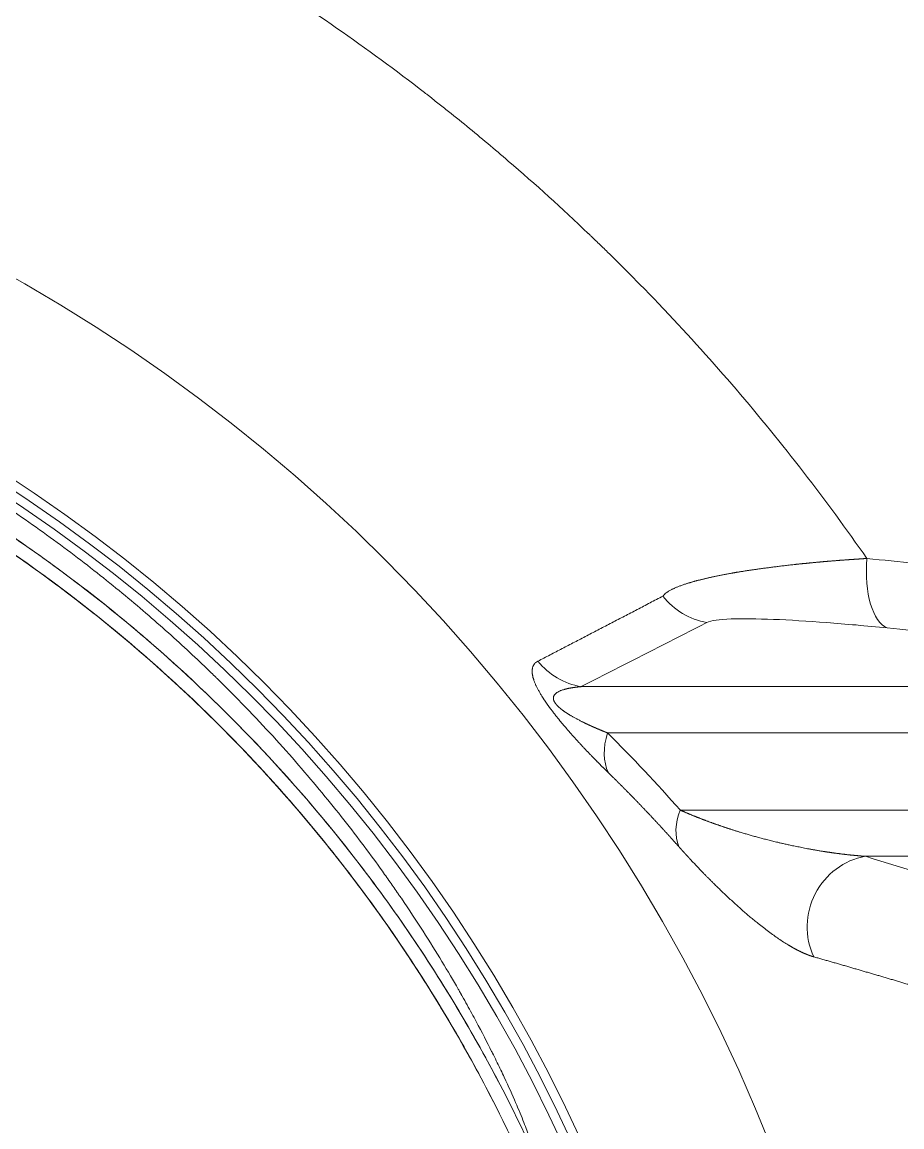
# Model space of a CAD drawing. Header units: millimetres. Extents: x 4664 to 8864, y -38 to 2932.
# Drawn here: x 8075.63 to 8091.9, y 1800.85 to 1821.28 of the extents above; entities that cross this region are included whole.
import ezdxf

# ---------------------------------------------------------------- set-up
doc = ezdxf.new("R2010")
doc.units = ezdxf.units.MM

msp = doc.modelspace()

# ---------------------------------------------------------------- linework, layer by layer
at = {"lineweight": 5}
for p, q in [((8085.97, 1808.992), (8100.477, 1808.992)), ((8100.302, 1808.136), (8086.456, 1808.136)), ((8087.796, 1806.711), (8100.302, 1806.711)), ((8100.477, 1805.855), (8091.224, 1805.855))]:
    msp.add_line(p, q, dxfattribs=at)
for radius in [31.888, 28.697, 28.528, 28.358]:
    msp.add_circle((8059.81, 1788.775), radius, dxfattribs=at)
at = {"lineweight": 5, "extrusion": (0, 0, -1)}
for centre, major_axis, ratio, start_param, end_param in [((8091.823, 1811.362), (0.13, 1.299), 0.436932, 3.258064, 4.668755), ((8059.81, 1823.194), (71.659, -11.206), 0.105691, 1.086129, 1.10013), ((8088.489, 1811.464), (-0.596, 1.162), 0.984226, 3.773697, 4.519953), ((8059.615, 1821.91), (72.966, -11.202), 0.103887, 1.086708, 1.100708), ((8086.165, 1810.276), (0.593, -1.164), 0.984114, 0.629523, 1.361018), ((8087.526, 1808.136), (0.92, 0.927), 0.712004, 3.391486, 4.097534), ((8065.954, 1788.775), (28.646, 0), 0.967774, 5.510051, 5.579562), ((8088.866, 1806.711), (0.982, 0.861), 0.685493, 3.382416, 4.048812), ((8091.419, 1804.571), (0.381, 1.249), 0.971679, 3.967045, 5.824969)]:
    msp.add_ellipse(centre, major_axis=major_axis, ratio=ratio, start_param=start_param, end_param=end_param, dxfattribs=at)
at = {"lineweight": 5}
for points, knots in [([(8091.25, 1811.362), (8090.873, 1811.903), (8090.483, 1812.435), (8089.677, 1813.478), (8089.261, 1813.989), (8088.403, 1814.991), (8087.961, 1815.482), (8087.277, 1816.203), (8087.046, 1816.44), (8086.694, 1816.793), (8086.517, 1816.969), (8086.308, 1817.172), (8086.203, 1817.273), (8086.151, 1817.323), (8086.124, 1817.348), (8086.111, 1817.361), (8086.105, 1817.367), (8086.102, 1817.37), (8086.1, 1817.372), (8086.099, 1817.373), (8085.617, 1817.832), (8085.124, 1818.278), (8084.369, 1818.928), (8084.114, 1819.142), (8083.727, 1819.458), (8083.533, 1819.615), (8083.304, 1819.795), (8083.189, 1819.885), (8083.132, 1819.93), (8083.103, 1819.953), (8083.088, 1819.964), (8083.081, 1819.969), (8083.078, 1819.972), (8083.076, 1819.974), (8083.075, 1819.974), (8083.075, 1819.975), (8083.074, 1819.975), (8082.541, 1820.388), (8081.998, 1820.787), (8080.895, 1821.554), (8080.334, 1821.922), (8079.764, 1822.276)], [0, 0, 0, 0, 0.125, 0.125, 0.25, 0.25, 0.375, 0.375, 0.4375, 0.4375, 0.46875, 0.484375, 0.492188, 0.496094, 0.498047, 0.499023, 0.499512, 0.499756, 0.499756, 0.5, 0.5, 0.625, 0.625, 0.6875, 0.6875, 0.71875, 0.734375, 0.742188, 0.746094, 0.748047, 0.749023, 0.749512, 0.749756, 0.749878, 0.749939, 0.749939, 0.75, 0.75, 0.875, 0.875, 1, 1, 1, 1]), ([(8032.933, 1781.633), (8032.927, 1781.631), (8032.917, 1781.641), (8032.892, 1781.683), (8032.876, 1781.716), (8032.838, 1781.805), (8032.817, 1781.861), (8032.768, 1781.996), (8032.741, 1782.075), (8032.682, 1782.257), (8032.651, 1782.36), (8032.583, 1782.589), (8032.547, 1782.716), (8032.473, 1782.993), (8032.435, 1783.143), (8032.356, 1783.469), (8032.316, 1783.643), (8032.235, 1784.018), (8032.194, 1784.217), (8032.149, 1784.455), (8032.143, 1784.485), (8032.138, 1784.516), (8032.137, 1784.519), (8032.137, 1784.52), (8032.137, 1784.52), (8032.137, 1784.52), (8032.137, 1784.52), (8032.137, 1784.521), (8032.136, 1784.522), (8032.136, 1784.526), (8032.134, 1784.535), (8032.128, 1784.566), (8032.115, 1784.64), (8032.102, 1784.71), (8032.061, 1784.946), (8032.028, 1785.146), (8031.965, 1785.568), (8031.935, 1785.789), (8031.892, 1786.138), (8031.878, 1786.257), (8031.858, 1786.44), (8031.849, 1786.533), (8031.838, 1786.642), (8031.832, 1786.697), (8031.83, 1786.725), (8031.828, 1786.739), (8031.828, 1786.746), (8031.827, 1786.75), (8031.827, 1786.751), (8031.827, 1786.752), (8031.827, 1786.753), (8031.827, 1786.753), (8031.827, 1786.753), (8031.827, 1786.753), (8031.794, 1787.104), (8031.766, 1787.477), (8031.725, 1788.267), (8031.712, 1788.684), (8031.708, 1789.56), (8031.717, 1790.019), (8031.75, 1790.739), (8031.764, 1790.985), (8031.792, 1791.36), (8031.802, 1791.487), (8031.819, 1791.678), (8031.827, 1791.774), (8031.838, 1791.887), (8031.844, 1791.944), (8031.847, 1791.973), (8031.848, 1791.987), (8031.849, 1791.994), (8031.849, 1791.997), (8031.849, 1791.999), (8031.849, 1792), (8031.849, 1792.001), (8031.849, 1792.001), (8031.849, 1792.001), (8031.849, 1792.001), (8031.882, 1792.324), (8031.922, 1792.66), (8032.019, 1793.358), (8032.076, 1793.72), (8032.211, 1794.468), (8032.289, 1794.855), (8032.468, 1795.651), (8032.569, 1796.061), (8032.799, 1796.903), (8032.928, 1797.335), (8033.216, 1798.219), (8033.376, 1798.671), (8033.731, 1799.592), (8033.925, 1800.061), (8034.246, 1800.775), (8034.357, 1801.015), (8034.532, 1801.376), (8034.592, 1801.497), (8034.683, 1801.679), (8034.713, 1801.74), (8034.76, 1801.831), (8034.776, 1801.861), (8034.799, 1801.907), (8034.811, 1801.93), (8034.825, 1801.956), (8034.832, 1801.97), (8034.835, 1801.976), (8034.837, 1801.98), (8034.838, 1801.981), (8034.838, 1801.982), (8034.838, 1801.983), (8034.838, 1801.983), (8034.839, 1801.983), (8034.839, 1801.983), (8035.003, 1802.3), (8035.179, 1802.622), (8035.552, 1803.276), (8035.75, 1803.608), (8036.171, 1804.278), (8036.394, 1804.617), (8036.865, 1805.3), (8037.114, 1805.644), (8037.902, 1806.682), (8038.482, 1807.379), (8039.445, 1808.42), (8039.782, 1808.766), (8040.31, 1809.281), (8040.49, 1809.452), (8040.767, 1809.708), (8040.907, 1809.835), (8041.073, 1809.983), (8041.156, 1810.057), (8041.198, 1810.094), (8041.219, 1810.113), (8041.23, 1810.122), (8041.235, 1810.126), (8041.238, 1810.129), (8041.239, 1810.13), (8041.239, 1810.13), (8041.24, 1810.131), (8041.24, 1810.131), (8041.24, 1810.131), (8041.24, 1810.131), (8041.46, 1810.324), (8041.697, 1810.525), (8042.206, 1810.941), (8042.478, 1811.156), (8043.059, 1811.597), (8043.368, 1811.822), (8044.026, 1812.279), (8044.374, 1812.511), (8045.112, 1812.976), (8045.501, 1813.21), (8046.322, 1813.674), (8046.755, 1813.905), (8047.436, 1814.245), (8047.669, 1814.357), (8048.146, 1814.578), (8048.39, 1814.687), (8048.889, 1814.902), (8049.145, 1815.007), (8049.536, 1815.162), (8049.668, 1815.213), (8049.868, 1815.289), (8049.969, 1815.326), (8050.087, 1815.37), (8050.146, 1815.391), (8050.176, 1815.402), (8050.191, 1815.407), (8050.198, 1815.41), (8050.202, 1815.411), (8050.204, 1815.412), (8050.205, 1815.412), (8050.205, 1815.413), (8050.205, 1815.413), (8050.493, 1815.516), (8050.777, 1815.613), (8051.337, 1815.795), (8051.613, 1815.88), (8052.429, 1816.118), (8052.957, 1816.253), (8053.977, 1816.487), (8054.47, 1816.584), (8055.416, 1816.748), (8055.869, 1816.814), (8056.737, 1816.921), (8057.151, 1816.962), (8057.937, 1817.023), (8058.309, 1817.044), (8059.011, 1817.071), (8059.341, 1817.077), (8059.803, 1817.078), (8059.951, 1817.077), (8060.166, 1817.074), (8060.237, 1817.073), (8060.34, 1817.071), (8060.391, 1817.07), (8060.45, 1817.068), (8060.479, 1817.067), (8060.494, 1817.067), (8060.501, 1817.067), (8060.504, 1817.067), (8060.506, 1817.067), (8060.507, 1817.067), (8060.508, 1817.067), (8060.508, 1817.067), (8060.508, 1817.067), (8060.508, 1817.067), (8060.508, 1817.067), (8061.014, 1817.053), (8061.511, 1817.025), (8062.484, 1816.946), (8062.96, 1816.895), (8063.893, 1816.771), (8064.349, 1816.698), (8065.239, 1816.534), (8065.673, 1816.443), (8066.52, 1816.246), (8066.932, 1816.139), (8067.734, 1815.913), (8068.124, 1815.794), (8068.881, 1815.544), (8069.248, 1815.414), (8069.781, 1815.213), (8069.957, 1815.145), (8070.215, 1815.041), (8070.343, 1814.989), (8070.491, 1814.928), (8070.565, 1814.897), (8070.601, 1814.882), (8070.619, 1814.874), (8070.629, 1814.87), (8070.633, 1814.868), (8070.635, 1814.867), (8070.637, 1814.867), (8070.637, 1814.867), (8070.637, 1814.866), (8070.638, 1814.866), (8070.638, 1814.866), (8070.638, 1814.866), (8071.135, 1814.656), (8071.614, 1814.436), (8072.536, 1813.983), (8072.979, 1813.749), (8073.831, 1813.271), (8074.24, 1813.027), (8075.023, 1812.534), (8075.397, 1812.284), (8076.112, 1811.784), (8076.452, 1811.533), (8077.101, 1811.033), (8077.409, 1810.783), (8077.995, 1810.29), (8078.273, 1810.046), (8078.667, 1809.685), (8078.795, 1809.566), (8078.982, 1809.389), (8079.074, 1809.3), (8079.179, 1809.198), (8079.231, 1809.147), (8079.257, 1809.122), (8079.27, 1809.109), (8079.277, 1809.103), (8079.28, 1809.1), (8079.281, 1809.098), (8079.282, 1809.097), (8079.283, 1809.097), (8079.283, 1809.097), (8079.283, 1809.097), (8079.283, 1809.097), (8079.283, 1809.097), (8079.658, 1808.727), (8080.007, 1808.363), (8080.655, 1807.65), (8080.954, 1807.301), (8081.508, 1806.626), (8081.762, 1806.298), (8082.114, 1805.826), (8082.227, 1805.672), (8082.388, 1805.445), (8082.44, 1805.37), (8082.518, 1805.26), (8082.556, 1805.205), (8082.599, 1805.141), (8082.621, 1805.109), (8082.632, 1805.093), (8082.637, 1805.085), (8082.64, 1805.082), (8082.641, 1805.08), (8082.642, 1805.079), (8082.642, 1805.078), (8082.643, 1805.078), (8082.643, 1805.078), (8082.643, 1805.078), (8082.643, 1805.078), (8082.786, 1804.867), (8082.92, 1804.664), (8083.17, 1804.274), (8083.286, 1804.087), (8083.502, 1803.73), (8083.603, 1803.56), (8083.707, 1803.378), (8083.724, 1803.348), (8083.741, 1803.317), (8083.748, 1803.305), (8083.749, 1803.303), (8083.75, 1803.303), (8083.75, 1803.302), (8083.75, 1803.302), (8083.75, 1803.301), (8083.753, 1803.297), (8083.759, 1803.286), (8083.796, 1803.221), (8083.83, 1803.16), (8083.918, 1803.001), (8083.974, 1802.898), (8084.133, 1802.601), (8084.228, 1802.418), (8084.318, 1802.238), (8084.326, 1802.223), (8084.335, 1802.205), (8084.339, 1802.196), (8084.341, 1802.191), (8084.342, 1802.19), (8084.342, 1802.189), (8084.342, 1802.189), (8084.342, 1802.189), (8084.343, 1802.188), (8084.344, 1802.187), (8084.369, 1802.136), (8084.393, 1802.086), (8084.462, 1801.945), (8084.505, 1801.855), (8084.626, 1801.597), (8084.696, 1801.441), (8084.816, 1801.163), (8084.866, 1801.04), (8084.949, 1800.829), (8084.982, 1800.74), (8085.03, 1800.596), (8085.046, 1800.541), (8085.062, 1800.466), (8085.062, 1800.445), (8085.054, 1800.441)], [0, 0, 0, 0, 0.003906, 0.003906, 0.007812, 0.007812, 0.011719, 0.011719, 0.015625, 0.015625, 0.019531, 0.019531, 0.023437, 0.023437, 0.027344, 0.027344, 0.03125, 0.03125, 0.035156, 0.035156, 0.035645, 0.035706, 0.035713, 0.035713, 0.035715, 0.035715, 0.035717, 0.035721, 0.035736, 0.035767, 0.035889, 0.036133, 0.037109, 0.039062, 0.039062, 0.046875, 0.046875, 0.054687, 0.054687, 0.058594, 0.058594, 0.060547, 0.061523, 0.062012, 0.062256, 0.062378, 0.062439, 0.062469, 0.062485, 0.062492, 0.062496, 0.062498, 0.062498, 0.0625, 0.0625, 0.078125, 0.078125, 0.09375, 0.09375, 0.109375, 0.109375, 0.117187, 0.117187, 0.121094, 0.121094, 0.123047, 0.124023, 0.124512, 0.124756, 0.124878, 0.124939, 0.124969, 0.124985, 0.124992, 0.124996, 0.124998, 0.124998, 0.125, 0.125, 0.140625, 0.140625, 0.15625, 0.15625, 0.171875, 0.171875, 0.1875, 0.1875, 0.203125, 0.203125, 0.21875, 0.21875, 0.234375, 0.234375, 0.242187, 0.242187, 0.246094, 0.246094, 0.248047, 0.248047, 0.249023, 0.249023, 0.249512, 0.249756, 0.249878, 0.249939, 0.249969, 0.249985, 0.249992, 0.249996, 0.249998, 0.249998, 0.25, 0.25, 0.265625, 0.265625, 0.28125, 0.28125, 0.296875, 0.296875, 0.3125, 0.3125, 0.34375, 0.34375, 0.359375, 0.359375, 0.367187, 0.367187, 0.371094, 0.373047, 0.374023, 0.374512, 0.374756, 0.374878, 0.374939, 0.374969, 0.374985, 0.374992, 0.374996, 0.374998, 0.374998, 0.375, 0.375, 0.390625, 0.390625, 0.40625, 0.40625, 0.421875, 0.421875, 0.4375, 0.4375, 0.453125, 0.453125, 0.46875, 0.46875, 0.476562, 0.476562, 0.484375, 0.484375, 0.492187, 0.492187, 0.496094, 0.496094, 0.498047, 0.499023, 0.499512, 0.499756, 0.499878, 0.499939, 0.499969, 0.499985, 0.499992, 0.499992, 0.5, 0.5, 0.507812, 0.507812, 0.515625, 0.515625, 0.53125, 0.53125, 0.546875, 0.546875, 0.5625, 0.5625, 0.578125, 0.578125, 0.59375, 0.59375, 0.609375, 0.609375, 0.617187, 0.617187, 0.621094, 0.621094, 0.623047, 0.624023, 0.624512, 0.624756, 0.624878, 0.624939, 0.624969, 0.624985, 0.624992, 0.624996, 0.624998, 0.624998, 0.625, 0.625, 0.640625, 0.640625, 0.65625, 0.65625, 0.671875, 0.671875, 0.6875, 0.6875, 0.703125, 0.703125, 0.71875, 0.71875, 0.734375, 0.734375, 0.742187, 0.742187, 0.746094, 0.748047, 0.749023, 0.749512, 0.749756, 0.749878, 0.749939, 0.749969, 0.749985, 0.749992, 0.749996, 0.749998, 0.749998, 0.75, 0.75, 0.765625, 0.765625, 0.78125, 0.78125, 0.796875, 0.796875, 0.8125, 0.8125, 0.828125, 0.828125, 0.84375, 0.84375, 0.859375, 0.859375, 0.867188, 0.867188, 0.871094, 0.873047, 0.874023, 0.874512, 0.874756, 0.874878, 0.874939, 0.874969, 0.874985, 0.874992, 0.874996, 0.874998, 0.874998, 0.875, 0.875, 0.890625, 0.890625, 0.90625, 0.90625, 0.921875, 0.921875, 0.929688, 0.929688, 0.933594, 0.933594, 0.935547, 0.936523, 0.937012, 0.937256, 0.937378, 0.937439, 0.937469, 0.937485, 0.937492, 0.937496, 0.937498, 0.937498, 0.9375, 0.9375, 0.945313, 0.945313, 0.953125, 0.953125, 0.960938, 0.960938, 0.961914, 0.962402, 0.962463, 0.962494, 0.962494, 0.962502, 0.962502, 0.962509, 0.962524, 0.962646, 0.962891, 0.964844, 0.964844, 0.96875, 0.96875, 0.976563, 0.976563, 0.977051, 0.977295, 0.977417, 0.977478, 0.977493, 0.977497, 0.977497, 0.977501, 0.977501, 0.977509, 0.977539, 0.978516, 0.978516, 0.980469, 0.980469, 0.984375, 0.984375, 0.988281, 0.988281, 0.992188, 0.992188, 0.996094, 0.996094, 1, 1, 1, 1]), ([(8085.054, 1800.441), (8084.836, 1800.912), (8084.346, 1801.9), (8083.216, 1803.872), (8081.859, 1805.792), (8079.569, 1808.457), (8076.95, 1810.825), (8072.988, 1813.397), (8069.76, 1814.83), (8066.948, 1815.672), (8064.088, 1816.335), (8061.159, 1816.632), (8056.462, 1816.513), (8052.404, 1815.76), (8047.472, 1813.829), (8044.426, 1812.038), (8041.173, 1809.524), (8038.676, 1807.03), (8036.258, 1803.702), (8034.562, 1800.609), (8032.835, 1796.22), (8031.969, 1791.585), (8031.99, 1786.886), (8032.375, 1783.972), (8033.163, 1780.542), (8034.18, 1777.779), (8035.803, 1774.653), (8037.08, 1772.679), (8039.263, 1769.917), (8041.781, 1767.448), (8045.606, 1764.731), (8050.331, 1762.39), (8055.498, 1761.124), (8061.377, 1760.839), (8066.049, 1761.494), (8071.077, 1763.222), (8074.205, 1764.887), (8077.564, 1767.267), (8080.167, 1769.657), (8082.726, 1772.89), (8084.244, 1775.406), (8085.26, 1777.52), (8086.368, 1780.258), (8087.267, 1783.682), (8087.735, 1788.364), (8087.489, 1792.48), (8086.343, 1797.676), (8084.465, 1802.001), (8081.504, 1806.363), (8079.089, 1808.927), (8075.462, 1811.921), (8071.894, 1814.012), (8066.919, 1815.782), (8063.451, 1816.425), (8059.351, 1816.661), (8055.827, 1816.416), (8051.825, 1815.491), (8048.516, 1814.269), (8044.862, 1812.365), (8041.558, 1809.912), (8038.278, 1806.559), (8035.898, 1803.203), (8033.822, 1798.997), (8032.6, 1795.068), (8031.854, 1789.868), (8032.041, 1785.532), (8032.729, 1782.402), (8032.933, 1781.635)], [0, 0, 0, 0, 0.006314, 0.013403, 0.02746, 0.034433, 0.055153, 0.06884, 0.089355, 0.096186, 0.103009, 0.123487, 0.130312, 0.157651, 0.171295, 0.19176, 0.198582, 0.219083, 0.232739, 0.246379, 0.260023, 0.287433, 0.301147, 0.314851, 0.3217, 0.342232, 0.349066, 0.362718, 0.36954, 0.389996, 0.403578, 0.423785, 0.450318, 0.463364, 0.489074, 0.501707, 0.520457, 0.526663, 0.545233, 0.557589, 0.569977, 0.576192, 0.58243, 0.601358, 0.614143, 0.633596, 0.646759, 0.673678, 0.68739, 0.708264, 0.715298, 0.743767, 0.758145, 0.779887, 0.787177, 0.809164, 0.823878, 0.838617, 0.853388, 0.875637, 0.890481, 0.912656, 0.927319, 0.949033, 0.963265, 0.990966, 1, 1, 1, 1]), ([(8084.823, 1800.335), (8084.615, 1800.785), (8084.394, 1801.231), (8083.928, 1802.113), (8083.682, 1802.548), (8083.165, 1803.407), (8082.894, 1803.831), (8082.328, 1804.665), (8081.886, 1805.28), (8081.26, 1806.077), (8080.774, 1806.664), (8080.438, 1807.047), (8080.097, 1807.425), (8079.923, 1807.612), (8079.042, 1808.536), (8077.918, 1809.59), (8076.704, 1810.551), (8075.875, 1811.169), (8075.451, 1811.467), (8074.587, 1812.039), (8074.036, 1812.382), (8073.474, 1812.705), (8073.248, 1812.832), (8073.134, 1812.895), (8072.793, 1813.082), (8071.646, 1813.687), (8070.459, 1814.211), (8069.002, 1814.758), (8068.511, 1814.926), (8067.767, 1815.158), (8067.394, 1815.269), (8067.018, 1815.371), (8066.767, 1815.438), (8066.39, 1815.536), (8066.01, 1815.625), (8065.503, 1815.737), (8065.248, 1815.79), (8064.482, 1815.937), (8062.943, 1816.186), (8061.387, 1816.305), (8060.088, 1816.33), (8059.828, 1816.332), (8059.309, 1816.327), (8059.049, 1816.321), (8058.53, 1816.302), (8058.27, 1816.289), (8057.752, 1816.255), (8056.458, 1816.152), (8054.661, 1815.88), (8052.894, 1815.457), (8052.145, 1815.244), (8051.648, 1815.095), (8051.4, 1815.017), (8050.167, 1814.609), (8049.198, 1814.226), (8047.309, 1813.354), (8046.39, 1812.864), (8045.057, 1812.055), (8044.621, 1811.772), (8043.978, 1811.33), (8043.766, 1811.18), (8043.346, 1810.873), (8042.931, 1810.561), (8042.524, 1810.236), (8042.123, 1809.907), (8041.924, 1809.739), (8041.337, 1809.228), (8040.955, 1808.876), (8039.839, 1807.79), (8039.137, 1807.024), (8037.823, 1805.417), (8037.211, 1804.576), (8036.084, 1802.828), (8035.571, 1801.922), (8034.994, 1800.756), (8034.882, 1800.522), (8034.665, 1800.049), (8034.349, 1799.335), (8033.969, 1798.367), (8033.715, 1797.63), (8033.552, 1797.137), (8033.475, 1796.889), (8033.253, 1796.144), (8032.851, 1794.641), (8032.487, 1792.602), (8032.344, 1791.057), (8032.278, 1790.025), (8032.259, 1789.508), (8032.251, 1788.474), (8032.262, 1787.956), (8032.299, 1787.181), (8032.315, 1786.923), (8032.355, 1786.407), (8032.425, 1785.634), (8032.528, 1784.864), (8032.695, 1783.842), (8032.792, 1783.333), (8032.96, 1782.575), (8033.019, 1782.323), (8033.145, 1781.821), (8033.212, 1781.571), (8033.322, 1781.178), (8033.364, 1781.034), (8033.406, 1780.891)], [0, 0, 0, 0, 0.018766, 0.018766, 0.037532, 0.037532, 0.056298, 0.056298, 0.075064, 0.084447, 0.09383, 0.103213, 0.103213, 0.112596, 0.112596, 0.150128, 0.168894, 0.168894, 0.18766, 0.18766, 0.206425, 0.211117, 0.211117, 0.215808, 0.215808, 0.225191, 0.262723, 0.262723, 0.281489, 0.281489, 0.290872, 0.295564, 0.295564, 0.300255, 0.309638, 0.309638, 0.319021, 0.319021, 0.337787, 0.375319, 0.375319, 0.384702, 0.384702, 0.394085, 0.394085, 0.403468, 0.403468, 0.412851, 0.450383, 0.469149, 0.478532, 0.478532, 0.487915, 0.487915, 0.525447, 0.525447, 0.562979, 0.562979, 0.581744, 0.581744, 0.591127, 0.591127, 0.60051, 0.609893, 0.609893, 0.619276, 0.619276, 0.638042, 0.638042, 0.675574, 0.675574, 0.713106, 0.713106, 0.750638, 0.750638, 0.760021, 0.760021, 0.769404, 0.78817, 0.797553, 0.797553, 0.806936, 0.806936, 0.825702, 0.863234, 0.882, 0.882, 0.900766, 0.900766, 0.919532, 0.919532, 0.928915, 0.928915, 0.938298, 0.957064, 0.957064, 0.975829, 0.975829, 0.985212, 0.985212, 0.994595, 0.994595, 1, 1, 1, 1]), ([(8085.027, 1799.885), (8084.944, 1800.071), (8084.86, 1800.257), (8084.333, 1801.384), (8083.842, 1802.296), (8083.035, 1803.613), (8082.755, 1804.043), (8082.172, 1804.884), (8081.567, 1805.707), (8080.759, 1806.688), (8080.253, 1807.254), (8079.91, 1807.626), (8079.737, 1807.809), (8079.385, 1808.171), (8079.207, 1808.349), (8078.846, 1808.699), (8078.664, 1808.872), (8078.111, 1809.382), (8076.98, 1810.368), (8075.781, 1811.252), (8074.543, 1812.067), (8074.124, 1812.326), (8073.274, 1812.822), (8072.628, 1813.176), (8071.97, 1813.503), (8071.53, 1813.715), (8071.308, 1813.818), (8070.641, 1814.117), (8069.293, 1814.679), (8067.911, 1815.131), (8066.514, 1815.507), (8066.045, 1815.62), (8065.34, 1815.771), (8065.105, 1815.818), (8064.634, 1815.906), (8064.386, 1815.949), (8064.138, 1815.989), (8064.127, 1815.99)], [0, 0, 0, 0, 0.021286, 0.021286, 0.129887, 0.129887, 0.184188, 0.184188, 0.238488, 0.292789, 0.319939, 0.319939, 0.347089, 0.347089, 0.37424, 0.37424, 0.40139, 0.40139, 0.455691, 0.564292, 0.564292, 0.618592, 0.618592, 0.672893, 0.700043, 0.700043, 0.727194, 0.727194, 0.781494, 0.890095, 0.890095, 0.944396, 0.944396, 0.971546, 0.971546, 0.998697, 1, 1, 1, 1]), ([(8083.969, 1802.028), (8083.868, 1802.212), (8083.765, 1802.395), (8083.533, 1802.797), (8083.142, 1803.451), (8082.587, 1804.297), (8082.148, 1804.91), (8081.851, 1805.315), (8081.7, 1805.515), (8081.238, 1806.106), (8080.287, 1807.261), (8078.908, 1808.681), (8077.801, 1809.652), (8077.048, 1810.278), (8076.664, 1810.58), (8075.882, 1811.163), (8075.484, 1811.444), (8074.675, 1811.982), (8074.264, 1812.24), (8073.013, 1812.981), (8071.726, 1813.653), (8070.397, 1814.22), (8069.502, 1814.574), (8069.05, 1814.74), (8068.496, 1814.926), (8068.398, 1814.958), (8068.299, 1814.99)], [0, 0, 0, 0, 0.029162, 0.029162, 0.064553, 0.135334, 0.170725, 0.170725, 0.206116, 0.206116, 0.276897, 0.41846, 0.489241, 0.489241, 0.560023, 0.560023, 0.630804, 0.630804, 0.701586, 0.701586, 0.843148, 0.91393, 0.91393, 0.984711, 0.984711, 1, 1, 1, 1]), ([(8082.969, 1803.707), (8082.469, 1804.482), (8081.604, 1805.687), (8080.639, 1806.824), (8079.886, 1807.658), (8079.496, 1808.065), (8078.285, 1809.251), (8077.424, 1809.996), (8075.611, 1811.379), (8074.658, 1812.016), (8073.169, 1812.883), (8072.662, 1813.157), (8071.631, 1813.673), (8071.107, 1813.915), (8069.852, 1814.448), (8069.115, 1814.724), (8068.368, 1814.968)], [0, 0, 0, 0, 0.150327, 0.241104, 0.241104, 0.331881, 0.331881, 0.513435, 0.513435, 0.694989, 0.694989, 0.785766, 0.785766, 0.876543, 0.876543, 1, 1, 1, 1]), ([(8091.25, 1811.362), (8091.247, 1811.361), (8091.239, 1811.361), (8091.227, 1811.36), (8091.215, 1811.359), (8091.203, 1811.359), (8091.191, 1811.358), (8091.179, 1811.357), (8091.167, 1811.356), (8091.155, 1811.356), (8091.142, 1811.355), (8091.13, 1811.354), (8091.117, 1811.353), (8091.104, 1811.352), (8091.091, 1811.351), (8091.078, 1811.351), (8091.065, 1811.35), (8091.052, 1811.349), (8091.039, 1811.348), (8091.025, 1811.347), (8091.012, 1811.346), (8090.998, 1811.345), (8090.984, 1811.344), (8090.97, 1811.343), (8090.956, 1811.342), (8090.942, 1811.341), (8090.928, 1811.341), (8090.914, 1811.34), (8090.9, 1811.338), (8090.885, 1811.337), (8090.871, 1811.336), (8090.856, 1811.335), (8090.841, 1811.334), (8090.826, 1811.333), (8090.811, 1811.332), (8090.796, 1811.331), (8090.781, 1811.33), (8090.766, 1811.329), (8090.751, 1811.328), (8090.735, 1811.326), (8090.72, 1811.325), (8090.704, 1811.324), (8090.688, 1811.323), (8090.672, 1811.321), (8090.656, 1811.32), (8090.64, 1811.319), (8090.624, 1811.318), (8090.608, 1811.316), (8090.592, 1811.315), (8090.575, 1811.314), (8090.559, 1811.312), (8090.542, 1811.311), (8090.525, 1811.309), (8090.509, 1811.308), (8090.492, 1811.306), (8090.475, 1811.305), (8090.458, 1811.304), (8090.441, 1811.302), (8090.423, 1811.3), (8090.406, 1811.299), (8090.389, 1811.297), (8090.371, 1811.296), (8090.353, 1811.294), (8090.336, 1811.293), (8090.318, 1811.291), (8090.3, 1811.289), (8090.282, 1811.288), (8090.264, 1811.286), (8090.246, 1811.284), (8090.228, 1811.282), (8090.21, 1811.281), (8090.191, 1811.279), (8090.173, 1811.277), (8090.155, 1811.275), (8090.136, 1811.273), (8090.117, 1811.271), (8090.099, 1811.27), (8090.08, 1811.268), (8090.061, 1811.266), (8090.042, 1811.264), (8090.023, 1811.262), (8090.004, 1811.26), (8089.985, 1811.258), (8089.966, 1811.256), (8089.946, 1811.254), (8089.927, 1811.252), (8089.898, 1811.249), (8089.86, 1811.244), (8089.812, 1811.239), (8089.766, 1811.234), (8089.721, 1811.229), (8089.677, 1811.223), (8089.633, 1811.218), (8089.591, 1811.213), (8089.55, 1811.208), (8089.509, 1811.203), (8089.47, 1811.197), (8089.431, 1811.192), (8089.394, 1811.187), (8089.357, 1811.182), (8089.321, 1811.178), (8089.286, 1811.173), (8089.252, 1811.168), (8089.219, 1811.163), (8089.187, 1811.159), (8089.156, 1811.154), (8089.125, 1811.15), (8089.095, 1811.145), (8089.067, 1811.141), (8089.039, 1811.137), (8089.011, 1811.133), (8088.985, 1811.128), (8088.959, 1811.124), (8088.934, 1811.121), (8088.91, 1811.117), (8088.887, 1811.113), (8088.865, 1811.109), (8088.843, 1811.106), (8088.822, 1811.102), (8088.802, 1811.099), (8088.782, 1811.095), (8088.758, 1811.091), (8088.729, 1811.086), (8088.694, 1811.08), (8088.661, 1811.074), (8088.628, 1811.067), (8088.595, 1811.061), (8088.564, 1811.055), (8088.532, 1811.049), (8088.502, 1811.043), (8088.472, 1811.036), (8088.442, 1811.03), (8088.413, 1811.024), (8088.385, 1811.018), (8088.357, 1811.012), (8088.33, 1811.006), (8088.303, 1811), (8088.277, 1810.994), (8088.252, 1810.988), (8088.227, 1810.982), (8088.202, 1810.976), (8088.178, 1810.97), (8088.155, 1810.964), (8088.132, 1810.958), (8088.109, 1810.952), (8088.087, 1810.946), (8088.066, 1810.94), (8088.045, 1810.935), (8088.025, 1810.929), (8088.005, 1810.923), (8087.985, 1810.917), (8087.966, 1810.912), (8087.948, 1810.906), (8087.93, 1810.9), (8087.907, 1810.893), (8087.881, 1810.885), (8087.851, 1810.874), (8087.822, 1810.864), (8087.794, 1810.854), (8087.767, 1810.844), (8087.742, 1810.834), (8087.718, 1810.823), (8087.695, 1810.813), (8087.674, 1810.803), (8087.653, 1810.794), (8087.621, 1810.777), (8087.581, 1810.755), (8087.539, 1810.726), (8087.513, 1810.704), (8087.499, 1810.689), (8087.494, 1810.683), (8087.489, 1810.678), (8087.487, 1810.675), (8087.485, 1810.672), (8087.484, 1810.671), (8087.483, 1810.67), (8087.483, 1810.669), (8087.482, 1810.669), (8087.482, 1810.668), (8087.482, 1810.668), (8087.482, 1810.668), (8087.482, 1810.668), (8087.482, 1810.668), (8087.482, 1810.668), (8087.482, 1810.668), (8087.481, 1810.668), (8087.481, 1810.667), (8087.481, 1810.667), (8087.481, 1810.667), (8087.481, 1810.667), (8087.481, 1810.667), (8087.481, 1810.667), (8087.481, 1810.667), (8087.481, 1810.667), (8087.481, 1810.667)], [0, 0, 0, 0, 0.002035, 0.00409, 0.006167, 0.008264, 0.010382, 0.012521, 0.014681, 0.016862, 0.019064, 0.021286, 0.02353, 0.025795, 0.028081, 0.030387, 0.032715, 0.035064, 0.037434, 0.039826, 0.042238, 0.044672, 0.047126, 0.049602, 0.0521, 0.054618, 0.057158, 0.059719, 0.062301, 0.064905, 0.06753, 0.070177, 0.072845, 0.075534, 0.078245, 0.080977, 0.083731, 0.086506, 0.089303, 0.092122, 0.094962, 0.097823, 0.100707, 0.103612, 0.106538, 0.109487, 0.112457, 0.115448, 0.118462, 0.121497, 0.124554, 0.127633, 0.130734, 0.133857, 0.137001, 0.140168, 0.143356, 0.146567, 0.149799, 0.153053, 0.15633, 0.159628, 0.162948, 0.166291, 0.169656, 0.173042, 0.176451, 0.179882, 0.183335, 0.186811, 0.190308, 0.193828, 0.19737, 0.200934, 0.204521, 0.208129, 0.211761, 0.215414, 0.21909, 0.222788, 0.226509, 0.230252, 0.234017, 0.237805, 0.241615, 0.245448, 0.249303, 0.258913, 0.268384, 0.277714, 0.286904, 0.295952, 0.304857, 0.31362, 0.32224, 0.330715, 0.339047, 0.347233, 0.355275, 0.36317, 0.37092, 0.378522, 0.385978, 0.393286, 0.400447, 0.407459, 0.414324, 0.421039, 0.427605, 0.434023, 0.44029, 0.446408, 0.452376, 0.458193, 0.46386, 0.469377, 0.474743, 0.479957, 0.485021, 0.489933, 0.494694, 0.499303, 0.507894, 0.516421, 0.524886, 0.533288, 0.541626, 0.549902, 0.558113, 0.566261, 0.574345, 0.582365, 0.590321, 0.598212, 0.606039, 0.613801, 0.621498, 0.629131, 0.636698, 0.6442, 0.651637, 0.659009, 0.666315, 0.673556, 0.680731, 0.687841, 0.694885, 0.701863, 0.708775, 0.715622, 0.722403, 0.729118, 0.735767, 0.74235, 0.748867, 0.760831, 0.772684, 0.784427, 0.79606, 0.807581, 0.818992, 0.830291, 0.84148, 0.852558, 0.863526, 0.874382, 0.906058, 0.937089, 0.968518, 0.976401, 0.984268, 0.988206, 0.992153, 0.994119, 0.996099, 0.997078, 0.998072, 0.99826, 0.998438, 0.998607, 0.998765, 0.998915, 0.999054, 0.999184, 0.999305, 0.999415, 0.999517, 0.999608, 0.99969, 0.999762, 0.999825, 0.999878, 0.999922, 1, 1, 1, 1]), ([(8087.481, 1810.667), (8087.441, 1810.646), (8087.361, 1810.604), (8087.241, 1810.542), (8087.123, 1810.48), (8087.004, 1810.418), (8086.886, 1810.357), (8086.768, 1810.295), (8086.651, 1810.234), (8086.534, 1810.174), (8086.418, 1810.113), (8086.302, 1810.053), (8086.187, 1809.993), (8086.072, 1809.933), (8085.958, 1809.873), (8085.844, 1809.814), (8085.73, 1809.755), (8085.617, 1809.696), (8085.504, 1809.638), (8085.392, 1809.579), (8085.28, 1809.521), (8085.206, 1809.483), (8085.169, 1809.463)], [0, 0, 0, 0, 0.051942, 0.103679, 0.155212, 0.206541, 0.257665, 0.308584, 0.3593, 0.409811, 0.460117, 0.51022, 0.560117, 0.609811, 0.6593, 0.708584, 0.757665, 0.806541, 0.855212, 0.903679, 0.951942, 1, 1, 1, 1]), ([(8088.294, 1810.18), (8088.364, 1810.216), (8088.522, 1810.235), (8088.955, 1810.251), (8089.222, 1810.247), (8089.821, 1810.224), (8090.156, 1810.203), (8090.862, 1810.15), (8091.235, 1810.117), (8091.628, 1810.078)], [0, 0, 0, 0, 0.25, 0.25, 0.5, 0.5, 0.75, 0.75, 1, 1, 1, 1]), ([(8085.169, 1809.463), (8085.168, 1809.463), (8085.167, 1809.462), (8085.165, 1809.461), (8085.163, 1809.46), (8085.161, 1809.459), (8085.159, 1809.458), (8085.157, 1809.457), (8085.155, 1809.456), (8085.153, 1809.454), (8085.151, 1809.453), (8085.149, 1809.452), (8085.147, 1809.451), (8085.146, 1809.45), (8085.144, 1809.449), (8085.142, 1809.447), (8085.14, 1809.446), (8085.139, 1809.445), (8085.137, 1809.444), (8085.135, 1809.442), (8085.133, 1809.441), (8085.132, 1809.44), (8085.13, 1809.439), (8085.129, 1809.437), (8085.127, 1809.436), (8085.125, 1809.435), (8085.124, 1809.433), (8085.122, 1809.432), (8085.121, 1809.431), (8085.119, 1809.429), (8085.118, 1809.428), (8085.117, 1809.427), (8085.115, 1809.425), (8085.114, 1809.424), (8085.112, 1809.422), (8085.111, 1809.421), (8085.11, 1809.419), (8085.108, 1809.418), (8085.107, 1809.417), (8085.106, 1809.415), (8085.104, 1809.414), (8085.103, 1809.412), (8085.102, 1809.411), (8085.101, 1809.409), (8085.1, 1809.408), (8085.098, 1809.406), (8085.097, 1809.404), (8085.094, 1809.399), (8085.088, 1809.391), (8085.081, 1809.377), (8085.075, 1809.363), (8085.07, 1809.348), (8085.066, 1809.332), (8085.064, 1809.315), (8085.062, 1809.3), (8085.061, 1809.288), (8085.061, 1809.278), (8085.061, 1809.269), (8085.062, 1809.259), (8085.062, 1809.249), (8085.063, 1809.239), (8085.064, 1809.229), (8085.066, 1809.218), (8085.068, 1809.208), (8085.07, 1809.197), (8085.072, 1809.186), (8085.074, 1809.175), (8085.077, 1809.163), (8085.08, 1809.152), (8085.084, 1809.14), (8085.088, 1809.128), (8085.093, 1809.113), (8085.099, 1809.095), (8085.107, 1809.073), (8085.116, 1809.051), (8085.126, 1809.028), (8085.137, 1809.005), (8085.148, 1808.981), (8085.161, 1808.957), (8085.174, 1808.932), (8085.188, 1808.907), (8085.202, 1808.881), (8085.218, 1808.855), (8085.234, 1808.828), (8085.248, 1808.806), (8085.258, 1808.79), (8085.265, 1808.779), (8085.272, 1808.768), (8085.28, 1808.757), (8085.287, 1808.745), (8085.295, 1808.734), (8085.303, 1808.723), (8085.31, 1808.711), (8085.318, 1808.699), (8085.327, 1808.687), (8085.335, 1808.675), (8085.344, 1808.663), (8085.352, 1808.651), (8085.361, 1808.639), (8085.37, 1808.627), (8085.379, 1808.614), (8085.388, 1808.602), (8085.401, 1808.584), (8085.417, 1808.562), (8085.437, 1808.536), (8085.458, 1808.509), (8085.479, 1808.482), (8085.5, 1808.455), (8085.521, 1808.428), (8085.543, 1808.401), (8085.561, 1808.379), (8085.575, 1808.362), (8085.585, 1808.349), (8085.596, 1808.337), (8085.606, 1808.324), (8085.617, 1808.311), (8085.627, 1808.299), (8085.638, 1808.286), (8085.649, 1808.273), (8085.66, 1808.26), (8085.671, 1808.247), (8085.682, 1808.235), (8085.693, 1808.222), (8085.704, 1808.209), (8085.715, 1808.196), (8085.726, 1808.183), (8085.738, 1808.17), (8085.749, 1808.156), (8085.761, 1808.143), (8085.773, 1808.13), (8085.784, 1808.117), (8085.796, 1808.104), (8085.808, 1808.09), (8085.82, 1808.077), (8085.832, 1808.063), (8085.844, 1808.05), (8085.856, 1808.037), (8085.868, 1808.023), (8085.881, 1808.009), (8085.896, 1807.993), (8085.914, 1807.973), (8085.935, 1807.95), (8085.957, 1807.927), (8085.978, 1807.904), (8085.999, 1807.881), (8086.02, 1807.859), (8086.042, 1807.836), (8086.063, 1807.813), (8086.085, 1807.79), (8086.107, 1807.768), (8086.128, 1807.745), (8086.15, 1807.722), (8086.172, 1807.7), (8086.19, 1807.681), (8086.205, 1807.666), (8086.216, 1807.655), (8086.227, 1807.644), (8086.238, 1807.633), (8086.249, 1807.621), (8086.26, 1807.61), (8086.271, 1807.599), (8086.283, 1807.587), (8086.294, 1807.576), (8086.305, 1807.564), (8086.317, 1807.553), (8086.328, 1807.541), (8086.34, 1807.53), (8086.352, 1807.518), (8086.363, 1807.506), (8086.375, 1807.495), (8086.387, 1807.483), (8086.399, 1807.471), (8086.411, 1807.459), (8086.423, 1807.448), (8086.435, 1807.436), (8086.447, 1807.424), (8086.459, 1807.412), (8086.468, 1807.404), (8086.472, 1807.4)], [0, 0, 0, 0, 0.002985, 0.005959, 0.00892, 0.011868, 0.014805, 0.017729, 0.020641, 0.023541, 0.026428, 0.029304, 0.032167, 0.035018, 0.037857, 0.040683, 0.043498, 0.0463, 0.04909, 0.051868, 0.054634, 0.057388, 0.06013, 0.062859, 0.065577, 0.068282, 0.070975, 0.073657, 0.076326, 0.078983, 0.081628, 0.084261, 0.086882, 0.089491, 0.092088, 0.094673, 0.097246, 0.099807, 0.102356, 0.104893, 0.107418, 0.109932, 0.112433, 0.114922, 0.1174, 0.119866, 0.122319, 0.124761, 0.143506, 0.161931, 0.180043, 0.197849, 0.215354, 0.232566, 0.249492, 0.257781, 0.265949, 0.273996, 0.281926, 0.289738, 0.297435, 0.305017, 0.312486, 0.319845, 0.327094, 0.334235, 0.34127, 0.348201, 0.35503, 0.361759, 0.36839, 0.374926, 0.385963, 0.396705, 0.407166, 0.417361, 0.427305, 0.437018, 0.446517, 0.455823, 0.464957, 0.473941, 0.4828, 0.491559, 0.500242, 0.503629, 0.507017, 0.510408, 0.513803, 0.517204, 0.520614, 0.524035, 0.527467, 0.530914, 0.534377, 0.537857, 0.541357, 0.544878, 0.548422, 0.551991, 0.555587, 0.55921, 0.562863, 0.570546, 0.57825, 0.585988, 0.593774, 0.601621, 0.609542, 0.61755, 0.625657, 0.629442, 0.633258, 0.637106, 0.640985, 0.644898, 0.648845, 0.652827, 0.656844, 0.660897, 0.664987, 0.669115, 0.673282, 0.677487, 0.681733, 0.686019, 0.690345, 0.694714, 0.699125, 0.703578, 0.708075, 0.712616, 0.717201, 0.721831, 0.726506, 0.731228, 0.735996, 0.74081, 0.745672, 0.750582, 0.758939, 0.767371, 0.77588, 0.784467, 0.793134, 0.801883, 0.810714, 0.819629, 0.82863, 0.837717, 0.846893, 0.856158, 0.865514, 0.874961, 0.879677, 0.884434, 0.889234, 0.894076, 0.898961, 0.903888, 0.908859, 0.913872, 0.918928, 0.924027, 0.929169, 0.934355, 0.939584, 0.944856, 0.950173, 0.955533, 0.960937, 0.966385, 0.971877, 0.977413, 0.982993, 0.988618, 0.994287, 1, 1, 1, 1]), ([(8086.456, 1808.136), (8086.453, 1808.137), (8086.448, 1808.14), (8086.439, 1808.143), (8086.431, 1808.146), (8086.423, 1808.15), (8086.414, 1808.153), (8086.406, 1808.156), (8086.398, 1808.16), (8086.389, 1808.163), (8086.381, 1808.166), (8086.373, 1808.17), (8086.365, 1808.173), (8086.357, 1808.176), (8086.349, 1808.18), (8086.341, 1808.183), (8086.333, 1808.186), (8086.325, 1808.19), (8086.317, 1808.193), (8086.309, 1808.196), (8086.301, 1808.2), (8086.294, 1808.203), (8086.286, 1808.206), (8086.278, 1808.209), (8086.27, 1808.213), (8086.263, 1808.216), (8086.255, 1808.219), (8086.248, 1808.223), (8086.24, 1808.226), (8086.232, 1808.229), (8086.225, 1808.232), (8086.218, 1808.236), (8086.21, 1808.239), (8086.203, 1808.242), (8086.195, 1808.245), (8086.188, 1808.249), (8086.181, 1808.252), (8086.174, 1808.255), (8086.166, 1808.258), (8086.159, 1808.261), (8086.152, 1808.265), (8086.145, 1808.268), (8086.138, 1808.271), (8086.131, 1808.274), (8086.124, 1808.277), (8086.117, 1808.281), (8086.11, 1808.284), (8086.103, 1808.287), (8086.097, 1808.29), (8086.09, 1808.293), (8086.083, 1808.296), (8086.076, 1808.3), (8086.07, 1808.303), (8086.063, 1808.306), (8086.056, 1808.309), (8086.05, 1808.312), (8086.043, 1808.315), (8086.037, 1808.318), (8086.03, 1808.321), (8086.024, 1808.325), (8086.017, 1808.328), (8086.011, 1808.331), (8086.005, 1808.334), (8085.999, 1808.337), (8085.992, 1808.34), (8085.986, 1808.343), (8085.98, 1808.346), (8085.967, 1808.353), (8085.948, 1808.362), (8085.922, 1808.376), (8085.897, 1808.388), (8085.873, 1808.401), (8085.85, 1808.414), (8085.828, 1808.426), (8085.806, 1808.438), (8085.786, 1808.45), (8085.769, 1808.46), (8085.755, 1808.469), (8085.745, 1808.475), (8085.735, 1808.481), (8085.725, 1808.487), (8085.716, 1808.493), (8085.707, 1808.499), (8085.697, 1808.505), (8085.688, 1808.511), (8085.68, 1808.517), (8085.671, 1808.523), (8085.663, 1808.528), (8085.654, 1808.534), (8085.646, 1808.54), (8085.639, 1808.545), (8085.631, 1808.551), (8085.624, 1808.556), (8085.616, 1808.562), (8085.609, 1808.567), (8085.603, 1808.573), (8085.595, 1808.578), (8085.588, 1808.585), (8085.579, 1808.592), (8085.572, 1808.598), (8085.564, 1808.605), (8085.557, 1808.612), (8085.549, 1808.618), (8085.543, 1808.625), (8085.536, 1808.631), (8085.53, 1808.638), (8085.523, 1808.644), (8085.518, 1808.651), (8085.512, 1808.657), (8085.507, 1808.663), (8085.501, 1808.67), (8085.497, 1808.676), (8085.492, 1808.682), (8085.488, 1808.688), (8085.484, 1808.694), (8085.48, 1808.7), (8085.476, 1808.706), (8085.473, 1808.712), (8085.47, 1808.717), (8085.467, 1808.723), (8085.464, 1808.729), (8085.462, 1808.735), (8085.46, 1808.74), (8085.458, 1808.746), (8085.456, 1808.755), (8085.454, 1808.767), (8085.453, 1808.781), (8085.454, 1808.795), (8085.458, 1808.809), (8085.463, 1808.822), (8085.47, 1808.835), (8085.479, 1808.847), (8085.49, 1808.859), (8085.504, 1808.871), (8085.519, 1808.882), (8085.536, 1808.893), (8085.556, 1808.903), (8085.577, 1808.913), (8085.6, 1808.923), (8085.626, 1808.932), (8085.646, 1808.938), (8085.661, 1808.942), (8085.67, 1808.945), (8085.679, 1808.947), (8085.688, 1808.949), (8085.697, 1808.951), (8085.706, 1808.954), (8085.715, 1808.956), (8085.725, 1808.958), (8085.735, 1808.96), (8085.745, 1808.962), (8085.755, 1808.964), (8085.765, 1808.966), (8085.776, 1808.968), (8085.787, 1808.97), (8085.798, 1808.971), (8085.809, 1808.973), (8085.82, 1808.975), (8085.832, 1808.977), (8085.843, 1808.978), (8085.855, 1808.98), (8085.867, 1808.981), (8085.879, 1808.983), (8085.892, 1808.984), (8085.904, 1808.986), (8085.917, 1808.987), (8085.93, 1808.989), (8085.943, 1808.99), (8085.957, 1808.991), (8085.966, 1808.992), (8085.97, 1808.992)], [0, 0, 0, 0, 0.004557, 0.009091, 0.013601, 0.018088, 0.022551, 0.02699, 0.031406, 0.035798, 0.040167, 0.044512, 0.048834, 0.053132, 0.057407, 0.061658, 0.065885, 0.070089, 0.07427, 0.078427, 0.082561, 0.086671, 0.090757, 0.094821, 0.09886, 0.102877, 0.106869, 0.110839, 0.114784, 0.118707, 0.122606, 0.126481, 0.130334, 0.134162, 0.137968, 0.14175, 0.145508, 0.149243, 0.152955, 0.156643, 0.160308, 0.16395, 0.167568, 0.171163, 0.174735, 0.178284, 0.181809, 0.18531, 0.188789, 0.192244, 0.195676, 0.199085, 0.20247, 0.205832, 0.209171, 0.212487, 0.215779, 0.219048, 0.222295, 0.225517, 0.228717, 0.231894, 0.235047, 0.238178, 0.241285, 0.244369, 0.24743, 0.250468, 0.263568, 0.276172, 0.288282, 0.299898, 0.311022, 0.321656, 0.331803, 0.341463, 0.350641, 0.355405, 0.360062, 0.364612, 0.369056, 0.373395, 0.377627, 0.381755, 0.385779, 0.389698, 0.393515, 0.397229, 0.40084, 0.404351, 0.407761, 0.411072, 0.414285, 0.4174, 0.420419, 0.423344, 0.426174, 0.429742, 0.433194, 0.436534, 0.439766, 0.442893, 0.44592, 0.448852, 0.451693, 0.45445, 0.457129, 0.459736, 0.46228, 0.464768, 0.467208, 0.46961, 0.471983, 0.474338, 0.476683, 0.47903, 0.481388, 0.483768, 0.48618, 0.488632, 0.491133, 0.493693, 0.496319, 0.499018, 0.501796, 0.509925, 0.518848, 0.528646, 0.539381, 0.551099, 0.563836, 0.57762, 0.592472, 0.60841, 0.625448, 0.643599, 0.66287, 0.683271, 0.704809, 0.727488, 0.751314, 0.758423, 0.765636, 0.772953, 0.780375, 0.787901, 0.795532, 0.803267, 0.811107, 0.819051, 0.8271, 0.835254, 0.843513, 0.851876, 0.860345, 0.868918, 0.877597, 0.886381, 0.895269, 0.904264, 0.913363, 0.922568, 0.931877, 0.941293, 0.950814, 0.96044, 0.970172, 0.980009, 0.989952, 1, 1, 1, 1]), ([(8086.472, 1807.4), (8086.477, 1807.394), (8086.488, 1807.384), (8086.504, 1807.368), (8086.52, 1807.352), (8086.536, 1807.337), (8086.552, 1807.321), (8086.568, 1807.305), (8086.584, 1807.289), (8086.6, 1807.274), (8086.616, 1807.258), (8086.632, 1807.242), (8086.648, 1807.226), (8086.663, 1807.21), (8086.679, 1807.194), (8086.695, 1807.179), (8086.711, 1807.163), (8086.727, 1807.147), (8086.743, 1807.131), (8086.758, 1807.115), (8086.774, 1807.099), (8086.79, 1807.083), (8086.806, 1807.067), (8086.821, 1807.052), (8086.837, 1807.036), (8086.853, 1807.02), (8086.868, 1807.004), (8086.884, 1806.988), (8086.899, 1806.972), (8086.915, 1806.956), (8086.931, 1806.94), (8086.946, 1806.924), (8086.962, 1806.908), (8086.977, 1806.892), (8086.993, 1806.876), (8087.008, 1806.86), (8087.023, 1806.844), (8087.039, 1806.828), (8087.054, 1806.812), (8087.07, 1806.796), (8087.085, 1806.78), (8087.1, 1806.764), (8087.116, 1806.748), (8087.131, 1806.732), (8087.146, 1806.716), (8087.162, 1806.7), (8087.177, 1806.684), (8087.192, 1806.668), (8087.207, 1806.652), (8087.223, 1806.635), (8087.238, 1806.619), (8087.253, 1806.603), (8087.268, 1806.587), (8087.283, 1806.571), (8087.298, 1806.555), (8087.313, 1806.539), (8087.328, 1806.523), (8087.343, 1806.507), (8087.358, 1806.49), (8087.373, 1806.474), (8087.388, 1806.458), (8087.403, 1806.442), (8087.418, 1806.426), (8087.433, 1806.41), (8087.448, 1806.393), (8087.463, 1806.377), (8087.478, 1806.361), (8087.493, 1806.345), (8087.508, 1806.329), (8087.523, 1806.312), (8087.537, 1806.296), (8087.552, 1806.28), (8087.567, 1806.264), (8087.582, 1806.247), (8087.596, 1806.231), (8087.611, 1806.215), (8087.626, 1806.199), (8087.64, 1806.182), (8087.655, 1806.166), (8087.67, 1806.15), (8087.684, 1806.134), (8087.699, 1806.117), (8087.714, 1806.101), (8087.728, 1806.085), (8087.743, 1806.068), (8087.757, 1806.052), (8087.767, 1806.041), (8087.772, 1806.036)], [0, 0, 0, 0, 0.012165, 0.024321, 0.036467, 0.048603, 0.06073, 0.072848, 0.084956, 0.097054, 0.109143, 0.121222, 0.133292, 0.145352, 0.157402, 0.169443, 0.181475, 0.193496, 0.205509, 0.217512, 0.229505, 0.241489, 0.253463, 0.265427, 0.277382, 0.289328, 0.301264, 0.31319, 0.325107, 0.337015, 0.348913, 0.360801, 0.37268, 0.384549, 0.396409, 0.408259, 0.4201, 0.431931, 0.443752, 0.455564, 0.467367, 0.47916, 0.490943, 0.502717, 0.514482, 0.526237, 0.537982, 0.549718, 0.561444, 0.573161, 0.584868, 0.596566, 0.608254, 0.619933, 0.631602, 0.643262, 0.654912, 0.666553, 0.678184, 0.689806, 0.701418, 0.713021, 0.724614, 0.736197, 0.747772, 0.759336, 0.770891, 0.782437, 0.793973, 0.8055, 0.817017, 0.828524, 0.840023, 0.851511, 0.86299, 0.87446, 0.88592, 0.897371, 0.908812, 0.920244, 0.931666, 0.943079, 0.954482, 0.965876, 0.97726, 0.988635, 1, 1, 1, 1]), ([(8091.224, 1805.855), (8091.22, 1805.856), (8091.213, 1805.856), (8091.201, 1805.857), (8091.189, 1805.858), (8091.177, 1805.859), (8091.165, 1805.86), (8091.153, 1805.86), (8091.141, 1805.861), (8091.128, 1805.862), (8091.115, 1805.863), (8091.102, 1805.865), (8091.089, 1805.866), (8091.076, 1805.867), (8091.063, 1805.868), (8091.049, 1805.869), (8091.035, 1805.87), (8091.022, 1805.872), (8091.008, 1805.873), (8090.993, 1805.874), (8090.979, 1805.876), (8090.965, 1805.877), (8090.95, 1805.879), (8090.935, 1805.88), (8090.92, 1805.882), (8090.905, 1805.884), (8090.889, 1805.885), (8090.874, 1805.887), (8090.858, 1805.889), (8090.842, 1805.891), (8090.826, 1805.892), (8090.81, 1805.894), (8090.794, 1805.896), (8090.777, 1805.898), (8090.761, 1805.9), (8090.744, 1805.903), (8090.727, 1805.905), (8090.71, 1805.907), (8090.692, 1805.909), (8090.675, 1805.912), (8090.657, 1805.914), (8090.639, 1805.917), (8090.621, 1805.919), (8090.603, 1805.922), (8090.585, 1805.924), (8090.566, 1805.927), (8090.547, 1805.93), (8090.528, 1805.933), (8090.509, 1805.935), (8090.49, 1805.938), (8090.47, 1805.941), (8090.451, 1805.945), (8090.416, 1805.95), (8090.367, 1805.958), (8090.304, 1805.969), (8090.243, 1805.98), (8090.184, 1805.99), (8090.128, 1806.001), (8090.074, 1806.011), (8090.022, 1806.022), (8089.972, 1806.032), (8089.924, 1806.041), (8089.879, 1806.051), (8089.836, 1806.06), (8089.796, 1806.069), (8089.758, 1806.077), (8089.722, 1806.085), (8089.689, 1806.093), (8089.658, 1806.1), (8089.629, 1806.107), (8089.595, 1806.115), (8089.556, 1806.124), (8089.511, 1806.135), (8089.466, 1806.146), (8089.422, 1806.158), (8089.378, 1806.169), (8089.336, 1806.18), (8089.294, 1806.191), (8089.252, 1806.202), (8089.211, 1806.213), (8089.171, 1806.224), (8089.132, 1806.235), (8089.093, 1806.246), (8089.055, 1806.257), (8089.017, 1806.268), (8088.98, 1806.279), (8088.944, 1806.29), (8088.913, 1806.299), (8088.885, 1806.308), (8088.862, 1806.315), (8088.839, 1806.322), (8088.816, 1806.329), (8088.793, 1806.336), (8088.77, 1806.344), (8088.747, 1806.351), (8088.725, 1806.358), (8088.703, 1806.365), (8088.68, 1806.372), (8088.658, 1806.38), (8088.637, 1806.387), (8088.615, 1806.394), (8088.593, 1806.401), (8088.572, 1806.409), (8088.551, 1806.416), (8088.53, 1806.423), (8088.509, 1806.43), (8088.488, 1806.438), (8088.467, 1806.445), (8088.447, 1806.452), (8088.426, 1806.459), (8088.406, 1806.466), (8088.386, 1806.474), (8088.366, 1806.481), (8088.346, 1806.488), (8088.327, 1806.495), (8088.307, 1806.502), (8088.288, 1806.51), (8088.269, 1806.517), (8088.25, 1806.524), (8088.231, 1806.531), (8088.212, 1806.538), (8088.194, 1806.545), (8088.175, 1806.553), (8088.157, 1806.56), (8088.139, 1806.567), (8088.121, 1806.574), (8088.103, 1806.581), (8088.086, 1806.588), (8088.068, 1806.595), (8088.051, 1806.602), (8088.034, 1806.609), (8088.017, 1806.616), (8088, 1806.623), (8087.983, 1806.63), (8087.967, 1806.637), (8087.951, 1806.644), (8087.934, 1806.65), (8087.918, 1806.657), (8087.903, 1806.664), (8087.887, 1806.671), (8087.871, 1806.678), (8087.856, 1806.684), (8087.841, 1806.691), (8087.826, 1806.698), (8087.811, 1806.705), (8087.801, 1806.709), (8087.796, 1806.711)], [0, 0, 0, 0, 0.003698, 0.007443, 0.011237, 0.015079, 0.01897, 0.022908, 0.026895, 0.030929, 0.035012, 0.039143, 0.043323, 0.04755, 0.051826, 0.056149, 0.060521, 0.064941, 0.069409, 0.073926, 0.07849, 0.083103, 0.087764, 0.092473, 0.09723, 0.102035, 0.106889, 0.111791, 0.116741, 0.121739, 0.126785, 0.131879, 0.137022, 0.142212, 0.147451, 0.152738, 0.158073, 0.163457, 0.168888, 0.174368, 0.179896, 0.185472, 0.191096, 0.196769, 0.202489, 0.208258, 0.214075, 0.21994, 0.225853, 0.231814, 0.237824, 0.243882, 0.249987, 0.270025, 0.289338, 0.307927, 0.325791, 0.34293, 0.359344, 0.375033, 0.389998, 0.404238, 0.417754, 0.430545, 0.442611, 0.453952, 0.464569, 0.47446, 0.483628, 0.49207, 0.499788, 0.513325, 0.526641, 0.539736, 0.552611, 0.565265, 0.577698, 0.58991, 0.601901, 0.613672, 0.625222, 0.636551, 0.64766, 0.658547, 0.669214, 0.679661, 0.689886, 0.699891, 0.706514, 0.713086, 0.719607, 0.726077, 0.732496, 0.738864, 0.745181, 0.751448, 0.757663, 0.763827, 0.769941, 0.776003, 0.782015, 0.787976, 0.793886, 0.799745, 0.805553, 0.811311, 0.817017, 0.822673, 0.828278, 0.833832, 0.839335, 0.844787, 0.850189, 0.855539, 0.860839, 0.866088, 0.871287, 0.876434, 0.881531, 0.886577, 0.891572, 0.896517, 0.901411, 0.906254, 0.911046, 0.915788, 0.920479, 0.92512, 0.929709, 0.934248, 0.938737, 0.943175, 0.947562, 0.951899, 0.956185, 0.96042, 0.964606, 0.96874, 0.972824, 0.976858, 0.980841, 0.984773, 0.988656, 0.992487, 0.996269, 1, 1, 1, 1]), ([(8087.772, 1806.036), (8087.773, 1806.034), (8087.776, 1806.03), (8087.781, 1806.025), (8087.786, 1806.02), (8087.791, 1806.014), (8087.795, 1806.009), (8087.8, 1806.004), (8087.805, 1805.998), (8087.81, 1805.993), (8087.814, 1805.988), (8087.819, 1805.982), (8087.824, 1805.977), (8087.829, 1805.972), (8087.834, 1805.967), (8087.838, 1805.961), (8087.843, 1805.956), (8087.848, 1805.951), (8087.853, 1805.945), (8087.857, 1805.94), (8087.862, 1805.935), (8087.867, 1805.93), (8087.872, 1805.924), (8087.876, 1805.919), (8087.881, 1805.914), (8087.886, 1805.909), (8087.891, 1805.903), (8087.895, 1805.898), (8087.9, 1805.893), (8087.905, 1805.888), (8087.91, 1805.882), (8087.915, 1805.877), (8087.919, 1805.872), (8087.924, 1805.867), (8087.929, 1805.861), (8087.934, 1805.856), (8087.939, 1805.851), (8087.943, 1805.846), (8087.948, 1805.841), (8087.953, 1805.835), (8087.958, 1805.83), (8087.962, 1805.825), (8087.967, 1805.82), (8087.972, 1805.815), (8087.977, 1805.81), (8087.982, 1805.804), (8087.986, 1805.799), (8088.006, 1805.778), (8088.042, 1805.74), (8088.093, 1805.686), (8088.144, 1805.632), (8088.19, 1805.584), (8088.23, 1805.542), (8088.265, 1805.507), (8088.299, 1805.472), (8088.333, 1805.438), (8088.368, 1805.403), (8088.402, 1805.369), (8088.437, 1805.335), (8088.471, 1805.301), (8088.506, 1805.267), (8088.54, 1805.234), (8088.589, 1805.187), (8088.651, 1805.128), (8088.726, 1805.058), (8088.801, 1804.989), (8088.875, 1804.922), (8088.948, 1804.857), (8089.022, 1804.794), (8089.095, 1804.732), (8089.167, 1804.672), (8089.248, 1804.606), (8089.337, 1804.535), (8089.434, 1804.462), (8089.528, 1804.393), (8089.62, 1804.329), (8089.71, 1804.269), (8089.772, 1804.231), (8089.808, 1804.209), (8089.818, 1804.203), (8089.829, 1804.197), (8089.839, 1804.191), (8089.849, 1804.185), (8089.859, 1804.179), (8089.869, 1804.174), (8089.879, 1804.168), (8089.889, 1804.162), (8089.899, 1804.157), (8089.909, 1804.151), (8089.918, 1804.146), (8089.928, 1804.141), (8089.938, 1804.136), (8089.948, 1804.13), (8089.957, 1804.125), (8089.967, 1804.12), (8089.977, 1804.115), (8089.986, 1804.111), (8089.996, 1804.106), (8090.005, 1804.101), (8090.014, 1804.097), (8090.024, 1804.092), (8090.033, 1804.088), (8090.042, 1804.083), (8090.052, 1804.079), (8090.061, 1804.075), (8090.07, 1804.07), (8090.079, 1804.066), (8090.088, 1804.062), (8090.097, 1804.058), (8090.106, 1804.055), (8090.115, 1804.051), (8090.124, 1804.047), (8090.133, 1804.044), (8090.142, 1804.04), (8090.15, 1804.037), (8090.159, 1804.033), (8090.168, 1804.03), (8090.176, 1804.027), (8090.185, 1804.024), (8090.193, 1804.02), (8090.202, 1804.017), (8090.21, 1804.015), (8090.219, 1804.012), (8090.227, 1804.009), (8090.236, 1804.006), (8090.244, 1804.004), (8090.252, 1804.001), (8090.26, 1803.999), (8090.266, 1803.997), (8090.269, 1803.996)], [0, 0, 0, 0, 0.001322, 0.002647, 0.003973, 0.005302, 0.006632, 0.007965, 0.0093, 0.010636, 0.011975, 0.013316, 0.014659, 0.016005, 0.017352, 0.018701, 0.020053, 0.021406, 0.022762, 0.02412, 0.02548, 0.026842, 0.028207, 0.029573, 0.030942, 0.032313, 0.033685, 0.035061, 0.036438, 0.037817, 0.039199, 0.040583, 0.041969, 0.043357, 0.044748, 0.046141, 0.047535, 0.048933, 0.050332, 0.051734, 0.053137, 0.054543, 0.055952, 0.057362, 0.058775, 0.06019, 0.061608, 0.063027, 0.078032, 0.093455, 0.1093, 0.125573, 0.13638, 0.147294, 0.158316, 0.169445, 0.180685, 0.192034, 0.203495, 0.215068, 0.226754, 0.238554, 0.250469, 0.276958, 0.30377, 0.330914, 0.358396, 0.386224, 0.414403, 0.442942, 0.471845, 0.501119, 0.542073, 0.583224, 0.624587, 0.666176, 0.708006, 0.750091, 0.755083, 0.760071, 0.765055, 0.770035, 0.775011, 0.779983, 0.784951, 0.789915, 0.794876, 0.799832, 0.804784, 0.809733, 0.814678, 0.819619, 0.824556, 0.82949, 0.83442, 0.839346, 0.844268, 0.849187, 0.854102, 0.859014, 0.863922, 0.868826, 0.873727, 0.878625, 0.883519, 0.88841, 0.893297, 0.89818, 0.903061, 0.907938, 0.912812, 0.917682, 0.922549, 0.927413, 0.932274, 0.937131, 0.941985, 0.946837, 0.951685, 0.95653, 0.961372, 0.966211, 0.971046, 0.975879, 0.980709, 0.985536, 0.99036, 0.995182, 1, 1, 1, 1]), ([(8090.269, 1803.996), (8090.281, 1803.993), (8090.306, 1803.986), (8090.344, 1803.975), (8090.382, 1803.964), (8090.42, 1803.953), (8090.458, 1803.942), (8090.496, 1803.931), (8090.534, 1803.92), (8090.572, 1803.909), (8090.61, 1803.899), (8090.648, 1803.888), (8090.686, 1803.877), (8090.724, 1803.866), (8090.762, 1803.855), (8090.801, 1803.844), (8090.839, 1803.833), (8090.877, 1803.822), (8090.915, 1803.81), (8090.953, 1803.799), (8090.991, 1803.788), (8091.03, 1803.777), (8091.068, 1803.766), (8091.106, 1803.755), (8091.145, 1803.744), (8091.183, 1803.733), (8091.221, 1803.721), (8091.26, 1803.71), (8091.298, 1803.699), (8091.336, 1803.688), (8091.375, 1803.676), (8091.413, 1803.665), (8091.452, 1803.654), (8091.49, 1803.643), (8091.529, 1803.631), (8091.567, 1803.62), (8091.606, 1803.608), (8091.645, 1803.597), (8091.683, 1803.586), (8091.722, 1803.574), (8091.76, 1803.563), (8091.799, 1803.551), (8091.838, 1803.54), (8091.876, 1803.528), (8091.915, 1803.517), (8091.954, 1803.505), (8091.993, 1803.494), (8092.031, 1803.482), (8092.07, 1803.471), (8092.109, 1803.459), (8092.148, 1803.448), (8092.187, 1803.436), (8092.226, 1803.424), (8092.265, 1803.413), (8092.303, 1803.401), (8092.342, 1803.389), (8092.381, 1803.378), (8092.42, 1803.366), (8092.459, 1803.354), (8092.485, 1803.346), (8092.498, 1803.343)], [0, 0, 0, 0, 0.016733, 0.033484, 0.050253, 0.06704, 0.083845, 0.100667, 0.117507, 0.134366, 0.151241, 0.168135, 0.185047, 0.201976, 0.218923, 0.235888, 0.252871, 0.269872, 0.28689, 0.303927, 0.320981, 0.338053, 0.355143, 0.37225, 0.389376, 0.406519, 0.42368, 0.440859, 0.458056, 0.475271, 0.492503, 0.509753, 0.527021, 0.544307, 0.561611, 0.578933, 0.596272, 0.613629, 0.631004, 0.648397, 0.665808, 0.683237, 0.700683, 0.718147, 0.735629, 0.753129, 0.770647, 0.788182, 0.805736, 0.823307, 0.840896, 0.858503, 0.876128, 0.89377, 0.911431, 0.929109, 0.946805, 0.964519, 0.98225, 1, 1, 1, 1])]:
    msp.add_open_spline(points, degree=3, knots=knots, dxfattribs=at)
for points in [[(8085.97, 1808.992), (8086.747, 1809.388), (8087.521, 1809.784), (8088.294, 1810.18)], [(8093.478, 1805.15), (8092.738, 1805.387), (8091.987, 1805.622), (8091.224, 1805.855)]]:
    msp.add_open_spline(points, degree=3, dxfattribs=at)

doc.saveas('drawing.dxf')
